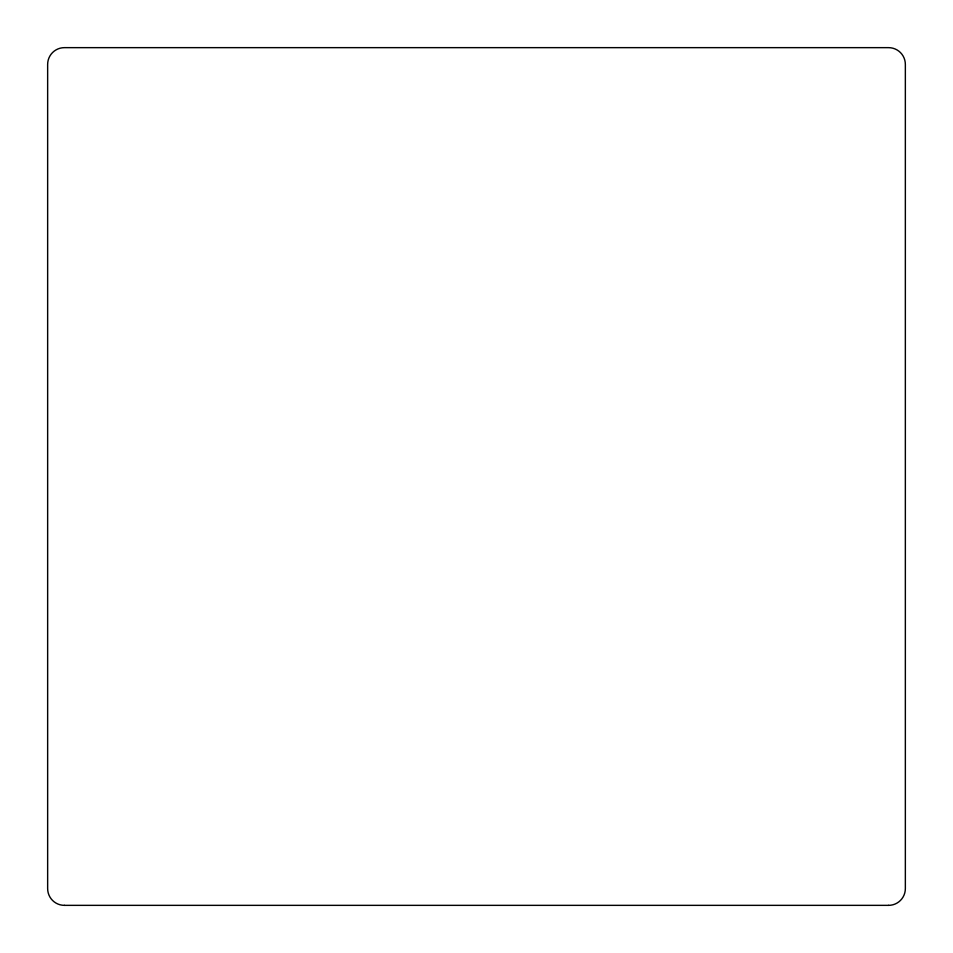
<?xml version="1.0" encoding="UTF-8"?>
<svg xmlns="http://www.w3.org/2000/svg" width="953" height="953" viewBox="0 0 953 953"><rect width="100%" height="100%" fill="white"/><g stroke="black" fill="none" stroke-linecap="round" stroke-linejoin="round"><path stroke-width="1.43" d="M64.399 905.35L888.601 905.35M64.399 905.35A16.749 16.749 0 0 1 47.65 888.601L47.65 64.399A16.749 16.749 0 0 1 64.399 47.65L888.601 47.65A16.749 16.749 0 0 1 905.35 64.399L905.35 888.601A16.749 16.749 0 0 1 888.601 905.35"/></g></svg>
